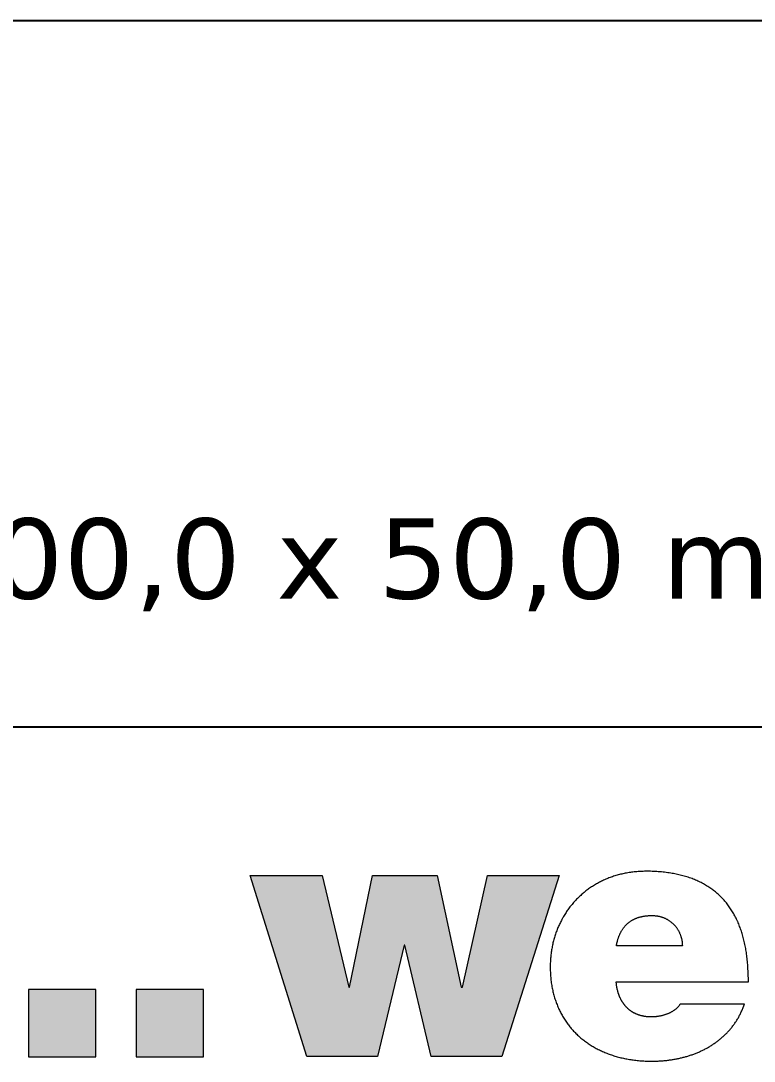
# Model space of a CAD drawing. Header units: millimetres. Extents: x 102 to 3000, y 150 to 4305.
# Drawn here: x 2451.4 to 2794.2, y 577.2 to 1063.5 of the extents above; entities that cross this region are included whole.
import ezdxf
from ezdxf.enums import TextEntityAlignment as Align

# ---------------------------------------------------------------- set-up
doc = ezdxf.new("R2010")
doc.units = ezdxf.units.MM
doc.header["$LTSCALE"] = 5
doc.linetypes.add('AUSGEZOGEN', pattern=[0])
for name, color, linetype in [('AM_BOR', 7, 'Continuous'), ('Ebene 1', 7, 'Continuous'), ('Schraffur (ISO)', 7, 'Continuous'), ('Titel (ISO)', 7, 'Continuous')]:
    doc.layers.add(name, color=color, linetype=linetype)
doc.styles.add('Verdana', font='verdana.ttf')

msp = doc.modelspace()

# ---------------------------------------------------------------- hatches: boundary and pattern name
at = {"layer": 'Schraffur (ISO)', "linetype": 'AUSGEZOGEN', "lineweight": 18}
for points in [[(2558.66, 664), (2585.05, 579.46), (2618.12, 579.46), (2630.65, 631.43), (2630.96, 631.43), (2643.19, 579.46), (2676.23, 579.46), (2703.12, 664), (2669.57, 664), (2657.86, 611.73), (2657.2, 611.73), (2645.96, 664), (2615.83, 664), (2605.1, 611.73), (2604.78, 611.73), (2592.24, 664)], [(2486.46, 610.7), (2486.46, 579.18), (2454.94, 579.18), (2454.94, 610.7)], [(2536.84, 610.7), (2536.84, 579.18), (2505.35, 579.18), (2505.35, 610.7)]]:
    msp.add_hatch(color=7, dxfattribs=at).paths.add_polyline_path(points, flags=0)

# ---------------------------------------------------------------- linework, layer by layer
at = {"layer": 'AM_BOR', "color": 7, "linetype": 'AUSGEZOGEN', "lineweight": 25}
for p, q in [((3000, 1063.5), (240, 1063.5)), ((240, 733.5), (3000, 733.5))]:
    msp.add_line(p, q, dxfattribs=at)
at = {"layer": 'Ebene 1', "color": 7, "linetype": 'AUSGEZOGEN', "lineweight": 18}
for p, q in [((2585.05, 579.46), (2558.66, 664)), ((2558.66, 664), (2592.24, 664)), ((2592.24, 664), (2604.78, 611.73)), ((2605.1, 611.73), (2615.83, 664)), ((2615.83, 664), (2645.96, 664)), ((2645.96, 664), (2657.2, 611.73)), ((2657.86, 611.73), (2669.57, 664)), ((2669.57, 664), (2703.12, 664)), ((2703.12, 664), (2676.23, 579.46)), ((2630.65, 631.43), (2618.12, 579.46)), ((2630.96, 631.43), (2630.65, 631.43)), ((2643.19, 579.46), (2630.96, 631.43)), ((2729.69, 614.34), (2791.54, 614.34)), ((2454.94, 610.7), (2454.94, 579.18)), ((2486.46, 610.7), (2454.94, 610.7)), ((2486.46, 579.18), (2486.46, 610.7)), ((2505.35, 610.7), (2505.35, 579.18)), ((2536.84, 610.7), (2505.35, 610.7)), ((2536.84, 579.18), (2536.84, 610.7)), ((2604.78, 611.73), (2605.1, 611.73)), ((2657.2, 611.73), (2657.86, 611.73)), ((2789.75, 603.9), (2759.63, 603.9)), ((2454.94, 579.18), (2486.46, 579.18)), ((2505.35, 579.18), (2536.84, 579.18)), ((2618.12, 579.46), (2585.05, 579.46)), ((2676.23, 579.46), (2643.19, 579.46))]:
    msp.add_line(p, q, dxfattribs=at)
for points in [[(2791.54, 614.34), (2791.49, 615.8), (2791.45, 617.26), (2791.42, 617.99), (2791.39, 618.72), (2791.36, 619.45), (2791.32, 620.18), (2791.28, 620.91), (2791.24, 621.63), (2791.19, 622.36), (2791.13, 623.09), (2791.07, 623.82), (2791.01, 624.54), (2790.93, 625.27), (2790.85, 625.99), (2790.77, 626.64), (2790.68, 627.29), (2790.59, 627.94), (2790.49, 628.59), (2790.38, 629.24), (2790.27, 629.89), (2790.15, 630.53), (2790.02, 631.17), (2789.89, 631.82), (2789.75, 632.46), (2789.6, 633.1), (2789.44, 633.74), (2789.28, 634.37), (2789.11, 635.01), (2788.94, 635.64), (2788.75, 636.27), (2788.58, 636.84), (2788.4, 637.41), (2788.22, 637.98), (2788.03, 638.55), (2787.83, 639.11), (2787.62, 639.67), (2787.41, 640.23), (2787.19, 640.78), (2786.97, 641.34), (2786.74, 641.89), (2786.5, 642.43), (2786.38, 642.71), (2786.25, 642.98), (2786, 643.52), (2785.74, 644.06), (2785.47, 644.59), (2785.19, 645.12), (2784.93, 645.61), (2784.65, 646.1), (2784.37, 646.58), (2784.09, 647.07), (2783.79, 647.54), (2783.49, 648.02), (2783.19, 648.48), (2782.87, 648.95), (2782.55, 649.41), (2782.22, 649.86), (2781.89, 650.31), (2781.55, 650.76), (2781.2, 651.19), (2780.85, 651.63), (2780.48, 652.06), (2780.12, 652.48), (2779.74, 652.89), (2779.37, 653.29), (2778.98, 653.69), (2778.59, 654.09), (2778.2, 654.47), (2777.79, 654.85), (2777.39, 655.23), (2776.97, 655.59), (2776.55, 655.96), (2776.13, 656.31), (2775.7, 656.66), (2775.26, 657), (2774.82, 657.33), (2774.37, 657.66), (2773.92, 657.98), (2773.46, 658.3), (2772.98, 658.62), (2772.49, 658.93), (2771.99, 659.24), (2771.49, 659.54), (2770.99, 659.83), (2770.48, 660.11), (2769.97, 660.38), (2769.45, 660.65), (2768.93, 660.91), (2768.41, 661.16), (2767.88, 661.41), (2767.35, 661.65), (2766.81, 661.88), (2766.27, 662.1), (2765.73, 662.31), (2765.19, 662.52), (2764.58, 662.74), (2763.98, 662.95), (2763.36, 663.16), (2762.75, 663.35), (2762.14, 663.54), (2761.52, 663.72), (2760.9, 663.89), (2760.27, 664.05), (2759.65, 664.21), (2759.02, 664.35), (2758.39, 664.49), (2757.76, 664.63), (2757.13, 664.75), (2756.5, 664.87), (2755.87, 664.99), (2755.23, 665.09), (2754.51, 665.21), (2753.78, 665.31), (2753.05, 665.41), (2752.32, 665.5), (2751.6, 665.58), (2750.87, 665.66), (2750.13, 665.72), (2749.4, 665.78), (2748.67, 665.83), (2747.94, 665.88), (2747.21, 665.91), (2746.47, 665.94), (2745.74, 665.96), (2745.01, 665.97), (2744.27, 665.97), (2743.54, 665.96), (2742.94, 665.95), (2742.33, 665.94), (2741.73, 665.92), (2741.13, 665.89), (2740.53, 665.86), (2739.93, 665.82), (2739.33, 665.77), (2738.72, 665.72), (2738.13, 665.66), (2737.53, 665.6), (2736.93, 665.53), (2736.33, 665.45), (2735.74, 665.36), (2735.14, 665.27), (2734.55, 665.16), (2733.96, 665.05), (2733.4, 664.94), (2732.85, 664.83), (2732.3, 664.7), (2731.75, 664.57), (2731.2, 664.43), (2730.65, 664.29), (2730.11, 664.13), (2729.56, 663.97), (2729.02, 663.81), (2728.48, 663.63), (2727.95, 663.45), (2727.41, 663.27), (2726.88, 663.07), (2726.35, 662.87), (2725.82, 662.66), (2725.3, 662.45), (2724.8, 662.24), (2724.3, 662.02), (2723.81, 661.79), (2723.32, 661.56), (2722.83, 661.33), (2722.35, 661.08), (2721.86, 660.84), (2721.39, 660.58), (2720.91, 660.32), (2720.44, 660.05), (2719.97, 659.78), (2719.5, 659.5), (2719.04, 659.22), (2718.58, 658.93), (2718.13, 658.63), (2717.68, 658.33), (2717.24, 658.03), (2716.81, 657.72), (2716.38, 657.41), (2715.96, 657.09), (2715.54, 656.77), (2715.12, 656.44), (2714.71, 656.1), (2714.3, 655.76), (2713.9, 655.42), (2713.5, 655.07), (2713.11, 654.72), (2712.71, 654.36), (2712.33, 653.99), (2711.95, 653.62), (2711.57, 653.25), (2711.2, 652.87), (2710.84, 652.49), (2710.48, 652.11), (2710.12, 651.71), (2709.77, 651.32), (2709.43, 650.92), (2709.09, 650.52), (2708.75, 650.11), (2708.42, 649.7), (2708.1, 649.28), (2707.78, 648.86), (2707.46, 648.44), (2707.16, 648.01), (2706.85, 647.58), (2706.55, 647.15), (2706.26, 646.71), (2705.97, 646.27), (2705.69, 645.81), (2705.41, 645.36), (2705.14, 644.9), (2704.87, 644.44), (2704.61, 643.98), (2704.35, 643.51), (2704.1, 643.04), (2703.86, 642.57), (2703.62, 642.09), (2703.38, 641.62), (2703.16, 641.13), (2702.93, 640.65), (2702.72, 640.16), (2702.51, 639.67), (2702.3, 639.18), (2702.11, 638.69), (2701.91, 638.18), (2701.72, 637.67), (2701.53, 637.16), (2701.36, 636.64), (2701.18, 636.12), (2701.02, 635.61), (2700.86, 635.08), (2700.71, 634.56), (2700.56, 634.04), (2700.42, 633.51), (2700.28, 632.98), (2700.16, 632.45), (2700.03, 631.92), (2699.92, 631.39), (2699.81, 630.86), (2699.71, 630.32), (2699.61, 629.77), (2699.51, 629.21), (2699.43, 628.65), (2699.35, 628.1), (2699.27, 627.54), (2699.21, 626.98), (2699.15, 626.42), (2699.09, 625.86), (2699.04, 625.29), (2699, 624.73), (2698.97, 624.17), (2698.94, 623.61), (2698.91, 623.04), (2698.9, 622.48), (2698.89, 621.91), (2698.88, 621.35), (2698.88, 620.72), (2698.89, 620.09), (2698.91, 619.47), (2698.93, 618.84), (2698.96, 618.21), (2699, 617.58), (2699.05, 616.96), (2699.1, 616.33), (2699.16, 615.71), (2699.23, 615.08), (2699.31, 614.46), (2699.39, 613.84), (2699.48, 613.22), (2699.58, 612.6), (2699.69, 611.98), (2699.81, 611.36), (2699.92, 610.8), (2700.04, 610.23), (2700.17, 609.67), (2700.31, 609.11), (2700.45, 608.55), (2700.6, 608), (2700.75, 607.44), (2700.92, 606.89), (2701.09, 606.34), (2701.27, 605.79), (2701.45, 605.25), (2701.64, 604.7), (2701.84, 604.16), (2702.05, 603.63), (2702.26, 603.09), (2702.49, 602.56), (2702.7, 602.06), (2702.93, 601.57), (2703.16, 601.07), (2703.39, 600.58), (2703.64, 600.1), (2703.89, 599.62), (2704.15, 599.14), (2704.41, 598.66), (2704.68, 598.19), (2704.96, 597.72), (2705.24, 597.26), (2705.53, 596.79), (2705.83, 596.34), (2706.13, 595.89), (2706.44, 595.44), (2706.75, 595), (2707.07, 594.57), (2707.39, 594.14), (2707.71, 593.72), (2708.04, 593.31), (2708.38, 592.9), (2708.72, 592.49), (2709.07, 592.09), (2709.43, 591.69), (2709.78, 591.3), (2710.15, 590.92), (2710.52, 590.54), (2710.89, 590.16), (2711.27, 589.79), (2711.66, 589.42), (2712.05, 589.06), (2712.44, 588.71), (2712.85, 588.35), (2713.25, 588.01), (2713.67, 587.67), (2714.08, 587.33), (2714.51, 587), (2714.93, 586.68), (2715.36, 586.36), (2715.79, 586.04), (2716.23, 585.73), (2716.67, 585.43), (2717.12, 585.14), (2717.57, 584.85), (2718.02, 584.56), (2718.48, 584.28), (2718.94, 584.01), (2719.4, 583.74), (2719.89, 583.47), (2720.37, 583.2), (2720.86, 582.95), (2721.35, 582.69), (2721.85, 582.45), (2722.35, 582.21), (2722.85, 581.97), (2723.35, 581.75), (2723.86, 581.52), (2724.37, 581.31), (2724.88, 581.1), (2725.39, 580.89), (2725.91, 580.7), (2726.43, 580.5), (2726.95, 580.32), (2727.47, 580.14), (2728.02, 579.95), (2728.57, 579.78), (2729.13, 579.61), (2729.68, 579.44), (2730.24, 579.28), (2730.8, 579.13), (2731.36, 578.99), (2731.93, 578.85), (2732.49, 578.71), (2733.06, 578.59), (2733.63, 578.46), (2734.19, 578.35), (2734.76, 578.24), (2735.34, 578.13), (2735.91, 578.04), (2736.48, 577.94), (2737.09, 577.85), (2737.7, 577.77), (2738.31, 577.69), (2738.92, 577.61), (2739.53, 577.55), (2740.14, 577.49), (2740.75, 577.43), (2741.36, 577.38), (2741.98, 577.34), (2742.59, 577.3), (2743.2, 577.27), (2743.82, 577.25), (2744.43, 577.23), (2745.05, 577.21), (2745.66, 577.2), (2746.28, 577.2), (2746.72, 577.2), (2747.17, 577.21), (2747.61, 577.22), (2748.06, 577.23), (2748.51, 577.24), (2748.95, 577.26), (2749.4, 577.28), (2749.84, 577.3), (2750.29, 577.33), (2750.73, 577.36), (2751.18, 577.39), (2751.62, 577.43), (2752.07, 577.47), (2752.51, 577.51), (2752.95, 577.55), (2753.4, 577.6), (2753.83, 577.65), (2754.26, 577.71), (2754.7, 577.77), (2755.13, 577.83), (2755.56, 577.89), (2755.99, 577.96), (2756.42, 578.03), (2756.85, 578.1), (2757.28, 578.18), (2757.71, 578.26), (2758.14, 578.34), (2758.57, 578.43), (2758.99, 578.52), (2759.42, 578.61), (2759.84, 578.71), (2760.27, 578.81), (2760.68, 578.91), (2761.09, 579.02), (2761.51, 579.13), (2761.92, 579.24), (2762.33, 579.35), (2762.74, 579.47), (2763.15, 579.59), (2763.55, 579.72), (2763.96, 579.85), (2764.37, 579.98), (2764.77, 580.11), (2765.17, 580.25), (2765.57, 580.4), (2765.97, 580.54), (2766.37, 580.69), (2766.77, 580.85), (2767.16, 581), (2767.55, 581.16), (2767.93, 581.32), (2768.31, 581.48), (2768.7, 581.65), (2769.08, 581.82), (2769.46, 581.99), (2769.83, 582.17), (2770.21, 582.35), (2770.58, 582.54), (2770.96, 582.72), (2771.33, 582.92), (2771.7, 583.11), (2772.06, 583.31), (2772.43, 583.51), (2772.79, 583.72), (2773.15, 583.93), (2773.5, 584.14), (2773.85, 584.35), (2774.2, 584.57), (2774.55, 584.79), (2774.9, 585.01), (2775.24, 585.24), (2775.58, 585.47), (2775.92, 585.71), (2776.25, 585.94), (2776.59, 586.19), (2776.92, 586.43), (2777.25, 586.68), (2777.57, 586.93), (2777.89, 587.19), (2778.21, 587.45), (2778.53, 587.71), (2778.85, 587.97), (2779.16, 588.24), (2779.46, 588.52), (2779.77, 588.79), (2780.07, 589.07), (2780.37, 589.36), (2780.67, 589.64), (2780.96, 589.93), (2781.25, 590.22), (2781.54, 590.52), (2781.82, 590.82), (2782.1, 591.12), (2782.38, 591.42), (2782.65, 591.73), (2782.93, 592.04), (2783.2, 592.36), (2783.47, 592.69), (2783.73, 593.01), (2784, 593.34), (2784.26, 593.67), (2784.51, 594.01), (2784.76, 594.35), (2785.01, 594.69), (2785.25, 595.03), (2785.49, 595.38), (2785.72, 595.73), (2785.95, 596.08), (2786.17, 596.44), (2786.39, 596.8), (2786.6, 597.16), (2786.81, 597.52), (2787.02, 597.91), (2787.23, 598.29), (2787.43, 598.68), (2787.63, 599.08), (2787.82, 599.47), (2788.01, 599.87), (2788.19, 600.27), (2788.38, 600.67), (2788.55, 601.07), (2788.73, 601.47), (2788.9, 601.87), (2789.08, 602.28), (2789.42, 603.09), (2789.75, 603.9)], [(2746.13, 597.89), (2745.67, 597.9), (2745.21, 597.92), (2744.98, 597.93), (2744.75, 597.94), (2744.52, 597.95), (2744.29, 597.97), (2744.07, 597.99), (2743.86, 598.01), (2743.64, 598.04), (2743.42, 598.07), (2743.21, 598.1), (2742.99, 598.13), (2742.78, 598.17), (2742.56, 598.2), (2742.36, 598.24), (2742.15, 598.29), (2741.95, 598.33), (2741.74, 598.38), (2741.54, 598.42), (2741.34, 598.48), (2741.14, 598.53), (2740.94, 598.59), (2740.74, 598.64), (2740.55, 598.7), (2740.36, 598.76), (2740.17, 598.83), (2739.98, 598.9), (2739.79, 598.96), (2739.6, 599.04), (2739.42, 599.11), (2739.24, 599.18), (2739.06, 599.26), (2738.88, 599.34), (2738.7, 599.42), (2738.53, 599.51), (2738.35, 599.59), (2738.18, 599.68), (2738.01, 599.77), (2737.84, 599.86), (2737.67, 599.96), (2737.51, 600.05), (2737.35, 600.15), (2737.18, 600.25), (2737.02, 600.35), (2736.86, 600.45), (2736.71, 600.56), (2736.55, 600.67), (2736.4, 600.78), (2736.25, 600.89), (2736.1, 601), (2735.95, 601.12), (2735.8, 601.24), (2735.66, 601.36), (2735.51, 601.48), (2735.37, 601.6), (2735.23, 601.72), (2735.09, 601.85), (2734.96, 601.98), (2734.82, 602.11), (2734.69, 602.24), (2734.56, 602.38), (2734.43, 602.51), (2734.3, 602.65), (2734.17, 602.79), (2734.05, 602.93), (2733.92, 603.07), (2733.8, 603.22), (2733.68, 603.36), (2733.57, 603.51), (2733.45, 603.66), (2733.34, 603.81), (2733.22, 603.96), (2733.11, 604.12), (2733, 604.27), (2732.9, 604.43), (2732.79, 604.59), (2732.69, 604.75), (2732.58, 604.91), (2732.48, 605.08), (2732.38, 605.24), (2732.29, 605.41), (2732.19, 605.58), (2732.1, 605.75), (2732, 605.92), (2731.91, 606.09), (2731.83, 606.26), (2731.74, 606.44), (2731.65, 606.62), (2731.57, 606.8), (2731.49, 606.98), (2731.41, 607.16), (2731.33, 607.35), (2731.25, 607.53), (2731.18, 607.71), (2731.11, 607.9), (2731.03, 608.09), (2730.96, 608.28), (2730.9, 608.48), (2730.83, 608.67), (2730.76, 608.86), (2730.7, 609.06), (2730.64, 609.25), (2730.58, 609.45), (2730.52, 609.65), (2730.41, 610.06), (2730.31, 610.46), (2730.22, 610.87), (2730.12, 611.29), (2730.08, 611.51), (2730.04, 611.72), (2730, 611.93), (2729.97, 612.14), (2729.93, 612.36), (2729.9, 612.57), (2729.87, 612.79), (2729.84, 613.01), (2729.79, 613.45), (2729.74, 613.9), (2729.69, 614.34)], [(2759.63, 603.9), (2759.37, 603.53), (2759.24, 603.35), (2759.11, 603.17), (2758.96, 602.99), (2758.82, 602.82), (2758.67, 602.65), (2758.52, 602.48), (2758.36, 602.32), (2758.2, 602.16), (2758.03, 602), (2757.87, 601.85), (2757.69, 601.69), (2757.52, 601.54), (2757.34, 601.4), (2757.16, 601.26), (2756.97, 601.12), (2756.78, 600.98), (2756.59, 600.85), (2756.4, 600.71), (2756.2, 600.59), (2756, 600.46), (2755.8, 600.34), (2755.59, 600.22), (2755.38, 600.11), (2755.17, 599.99), (2754.96, 599.88), (2754.75, 599.78), (2754.53, 599.67), (2754.31, 599.57), (2754.09, 599.47), (2753.86, 599.38), (2753.64, 599.29), (2753.41, 599.2), (2753.18, 599.11), (2752.95, 599.03), (2752.72, 598.95), (2752.48, 598.87), (2752.25, 598.8), (2752.01, 598.73), (2751.77, 598.66), (2751.53, 598.59), (2751.29, 598.53), (2751.05, 598.47), (2750.81, 598.41), (2750.57, 598.36), (2750.32, 598.31), (2750.08, 598.26), (2749.83, 598.22), (2749.59, 598.18), (2749.34, 598.14), (2749.09, 598.1), (2748.85, 598.07), (2748.6, 598.04), (2748.35, 598.01), (2748.1, 597.98), (2747.86, 597.96), (2747.61, 597.94), (2747.36, 597.93), (2747.11, 597.92), (2746.87, 597.91), (2746.62, 597.9), (2746.13, 597.89)]]:
    msp.add_lwpolyline(points, dxfattribs=at)
msp.add_lwpolyline([(2746.44, 645.28), (2746.73, 645.28), (2747.01, 645.27), (2747.29, 645.26), (2747.58, 645.24), (2747.86, 645.22), (2748.15, 645.19), (2748.43, 645.15), (2748.71, 645.12), (2748.98, 645.07), (2749.25, 645.03), (2749.52, 644.98), (2749.79, 644.92), (2750.05, 644.86), (2750.32, 644.79), (2750.58, 644.72), (2750.84, 644.64), (2751.09, 644.56), (2751.34, 644.48), (2751.59, 644.39), (2751.84, 644.3), (2752.08, 644.2), (2752.32, 644.1), (2752.56, 643.99), (2752.8, 643.88), (2753.03, 643.77), (2753.26, 643.65), (2753.49, 643.53), (2753.71, 643.4), (2753.93, 643.27), (2754.15, 643.14), (2754.37, 643), (2754.58, 642.86), (2754.79, 642.71), (2755, 642.56), (2755.2, 642.41), (2755.4, 642.25), (2755.6, 642.09), (2755.79, 641.93), (2755.98, 641.76), (2756.17, 641.59), (2756.35, 641.42), (2756.53, 641.24), (2756.71, 641.06), (2756.88, 640.88), (2757.05, 640.69), (2757.22, 640.5), (2757.38, 640.31), (2757.54, 640.12), (2757.7, 639.92), (2757.85, 639.72), (2758, 639.51), (2758.14, 639.3), (2758.28, 639.09), (2758.42, 638.88), (2758.55, 638.67), (2758.68, 638.45), (2758.81, 638.23), (2758.93, 638), (2759.05, 637.77), (2759.16, 637.55), (2759.27, 637.31), (2759.38, 637.08), (2759.48, 636.85), (2759.57, 636.62), (2759.67, 636.38), (2759.75, 636.14), (2759.84, 635.89), (2759.92, 635.65), (2759.99, 635.4), (2760.06, 635.15), (2760.13, 634.9), (2760.2, 634.64), (2760.27, 634.37), (2760.34, 634.1), (2760.4, 633.83), (2760.45, 633.56), (2760.47, 633.43), (2760.49, 633.3), (2760.51, 633.17), (2760.53, 633.04), (2760.54, 632.91), (2760.55, 632.79), (2760.55, 632.67), (2760.55, 632.55), (2760.54, 632.31), (2760.54, 632.19), (2760.54, 632.06), (2760.54, 631.93), (2760.55, 631.86), (2760.56, 631.79), (2760.57, 631.71), (2760.58, 631.63), (2760.6, 631.55), (2760.62, 631.46), (2760.65, 631.34), (2760.66, 631.28), (2760.67, 631.23), (2760.67, 631.18), (2760.67, 631.16), (2760.66, 631.14), (2760.65, 631.13), (2760.64, 631.11), (2760.63, 631.1), (2760.61, 631.1), (2760.6, 631.1), (2760.58, 631.1), (2760.53, 631.1), (2760.41, 631.1), (2760.3, 631.1), (2760.09, 631.1), (2759.89, 631.1), (2759.69, 631.1), (2759.3, 631.1), (2758.75, 631.1), (2758.2, 631.1), (2756.84, 631.1), (2753.48, 631.1), (2749.5, 631.1), (2745.23, 631.1), (2740.95, 631.1), (2736.97, 631.1), (2735.29, 631.1), (2733.61, 631.1), (2732.93, 631.1), (2732.25, 631.1), (2731.71, 631.1), (2731.43, 631.1), (2731.16, 631.1), (2730.75, 631.09), (2730.56, 631.09), (2730.46, 631.09), (2730.37, 631.1), (2730.16, 631.11), (2730.1, 631.11), (2730.05, 631.11), (2729.99, 631.11), (2729.92, 631.1), (2729.87, 631.09), (2729.85, 631.09), (2729.84, 631.09), (2729.84, 631.1), (2729.83, 631.11), (2729.83, 631.12), (2729.83, 631.14), (2729.85, 631.21), (2729.87, 631.3), (2729.89, 631.38), (2729.9, 631.52), (2729.92, 631.67), (2729.94, 631.82), (2729.97, 631.97), (2730, 632.13), (2730.04, 632.28), (2730.08, 632.44), (2730.16, 632.76), (2730.31, 633.36), (2730.39, 633.65), (2730.47, 633.94), (2730.55, 634.23), (2730.64, 634.51), (2730.73, 634.8), (2730.82, 635.08), (2730.91, 635.34), (2731.01, 635.61), (2731.12, 635.87), (2731.22, 636.14), (2731.34, 636.4), (2731.45, 636.66), (2731.57, 636.91), (2731.7, 637.17), (2731.82, 637.41), (2731.95, 637.65), (2732.08, 637.89), (2732.21, 638.12), (2732.35, 638.35), (2732.49, 638.58), (2732.64, 638.81), (2732.79, 639.03), (2732.94, 639.25), (2733.09, 639.46), (2733.25, 639.67), (2733.41, 639.87), (2733.58, 640.07), (2733.75, 640.27), (2733.92, 640.47), (2734.1, 640.66), (2734.28, 640.85), (2734.46, 641.03), (2734.64, 641.21), (2734.83, 641.39), (2735.02, 641.56), (2735.22, 641.73), (2735.42, 641.89), (2735.62, 642.05), (2735.82, 642.21), (2736.03, 642.37), (2736.25, 642.52), (2736.46, 642.66), (2736.68, 642.8), (2736.9, 642.94), (2737.13, 643.07), (2737.35, 643.2), (2737.59, 643.33), (2737.83, 643.46), (2738.07, 643.57), (2738.31, 643.69), (2738.56, 643.8), (2738.8, 643.91), (2739.05, 644.01), (2739.3, 644.1), (2739.57, 644.2), (2739.84, 644.29), (2740.1, 644.38), (2740.37, 644.47), (2740.65, 644.54), (2740.92, 644.62), (2741.19, 644.69), (2741.47, 644.75), (2741.76, 644.82), (2742.06, 644.88), (2742.35, 644.94), (2742.65, 644.99), (2742.95, 645.03), (2743.25, 645.08), (2743.55, 645.11), (2743.85, 645.15), (2744.17, 645.18), (2744.49, 645.21), (2744.82, 645.23), (2745.14, 645.25), (2745.47, 645.26), (2745.79, 645.27), (2746.12, 645.28)], close=True, dxfattribs=at)

# ---------------------------------------------------------------- texts
at = {"layer": 'Titel (ISO)', "color": 7, "linetype": 'AUSGEZOGEN', "lineweight": 50, "style": 'Verdana', "width": 0.989607}
msp.add_text('Maße: 1000,0 x 1500,0 x 50,0 mm', height=37.5, dxfattribs=at).set_placement((1949.29, 793.44), (2852.66, 793.44), align=Align.FIT)

doc.saveas('drawing.dxf')
